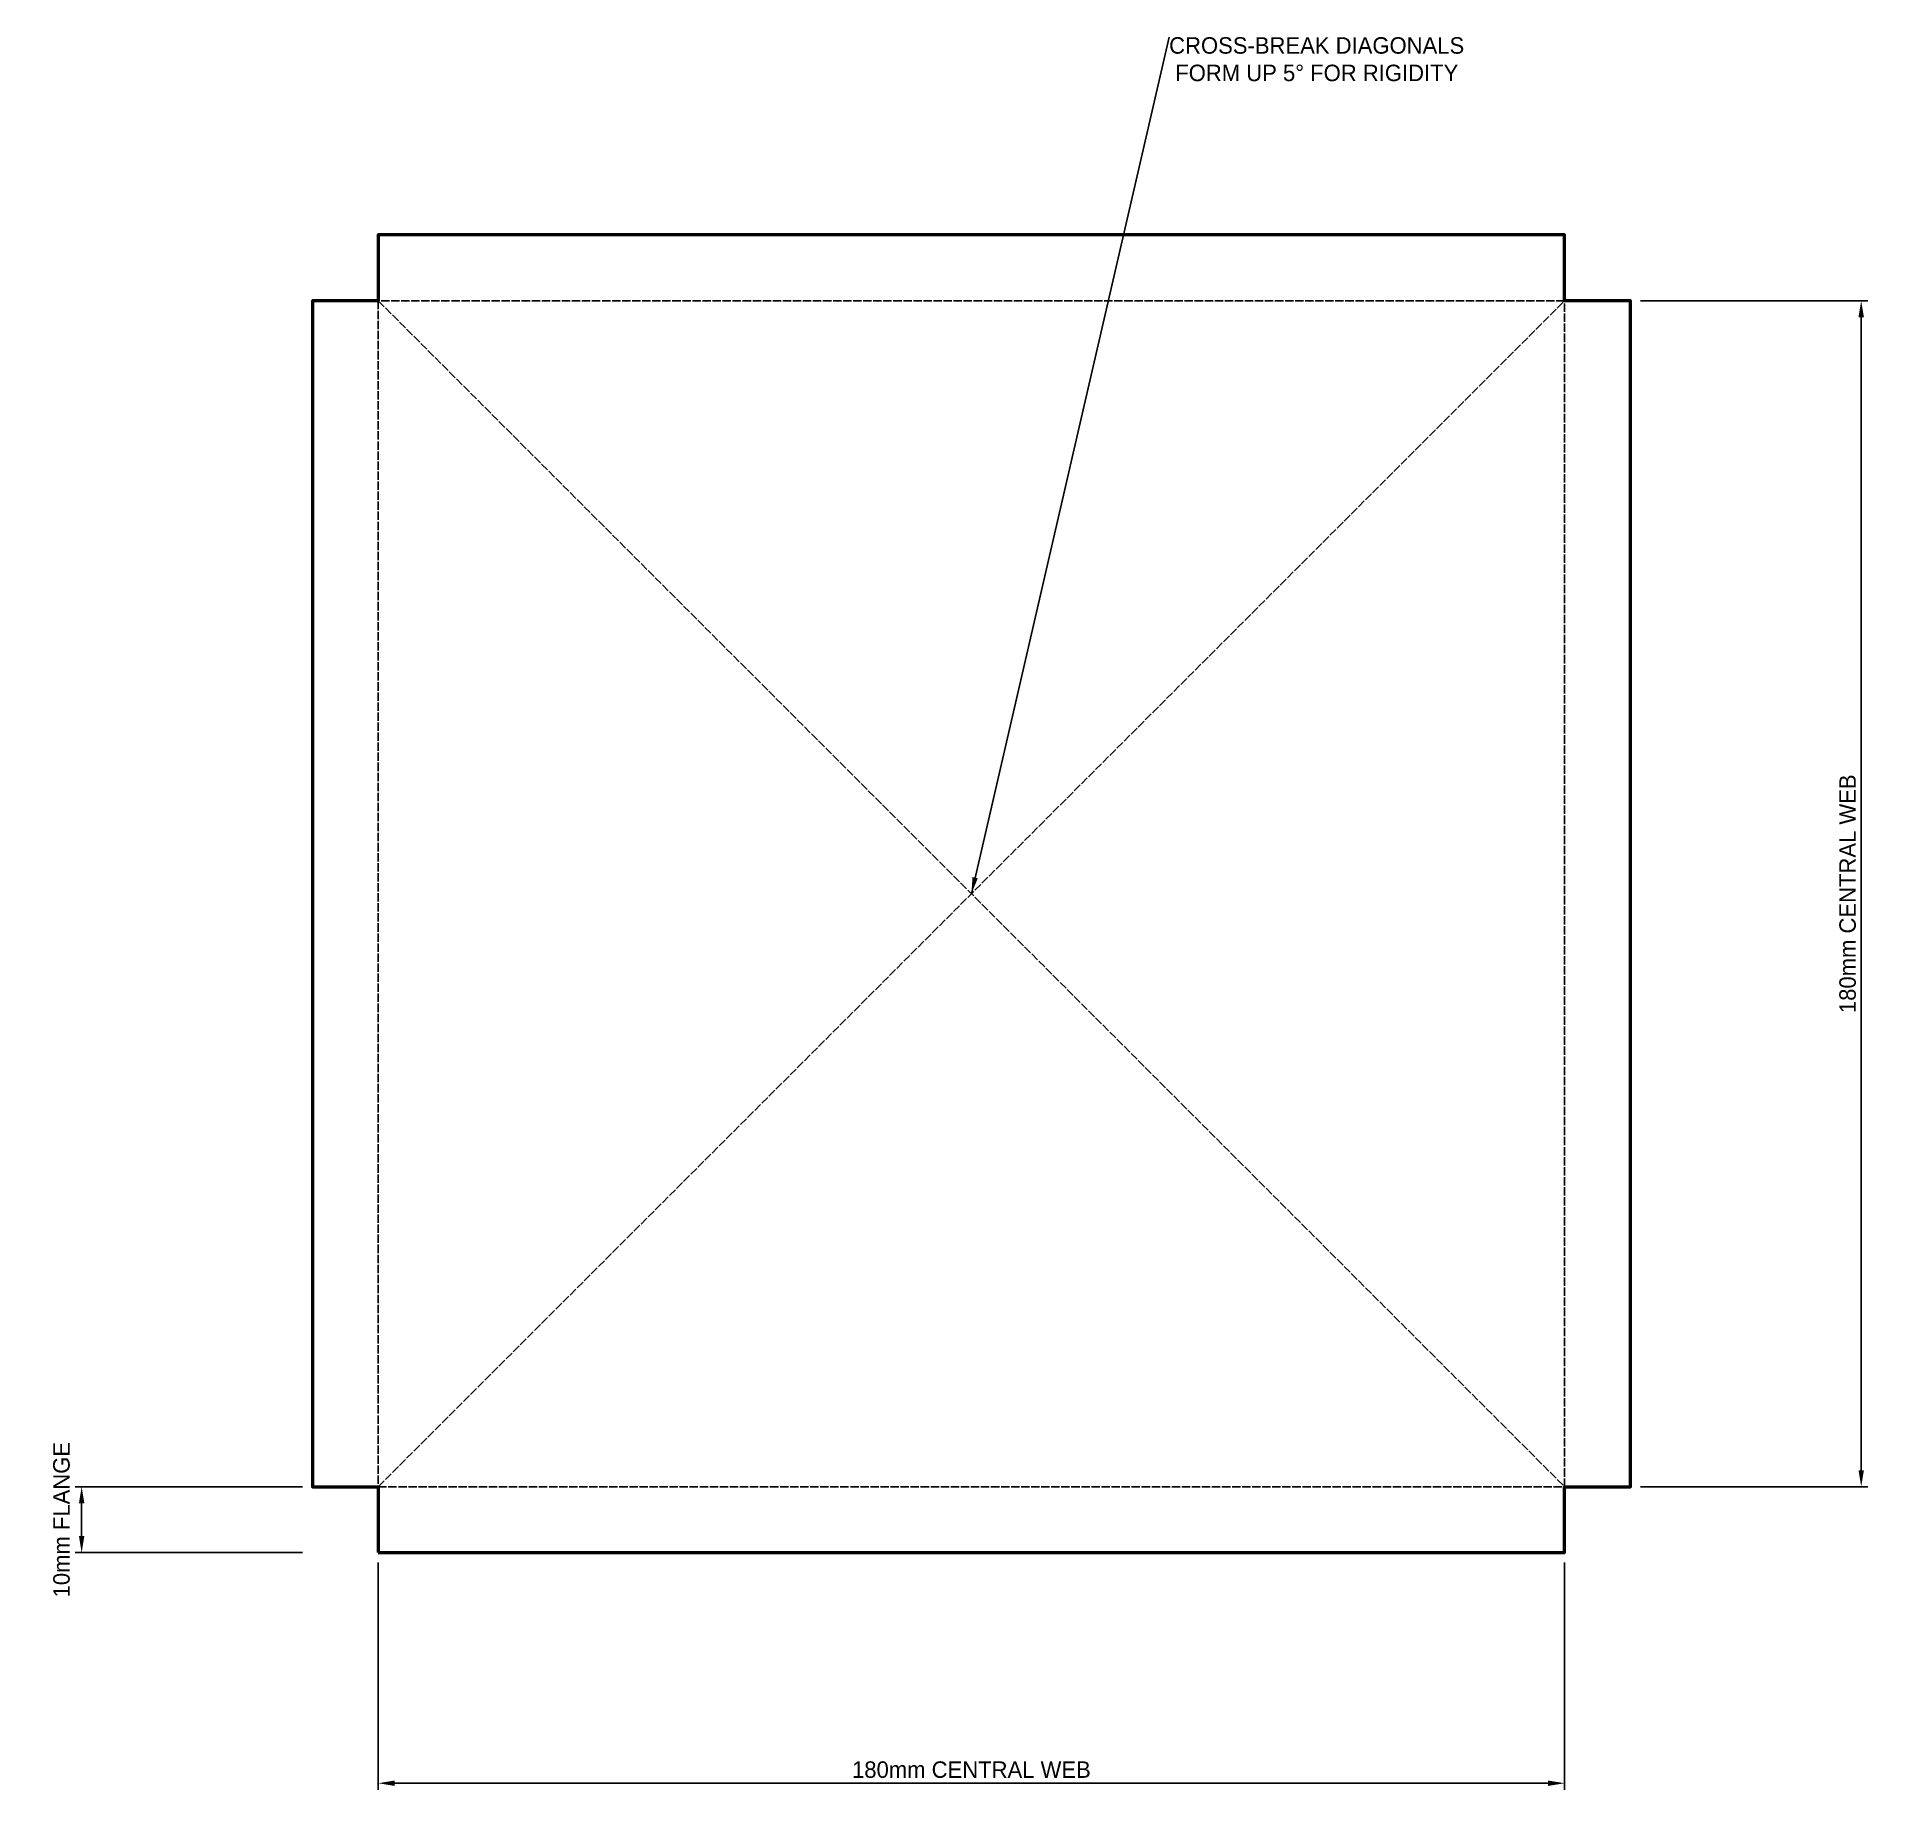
# Model space of a CAD drawing. Header units: metres. Extents: x -42 to 239, y -39 to 230.
import ezdxf

# ---------------------------------------------------------------- set-up
doc = ezdxf.new("R2010")
doc.units = ezdxf.units.M
doc.linetypes.add('DASHED', pattern=[1.524, 1.27, -0.254])
for name, color, linetype, lineweight in [('BEND_LINES', 7, 'DASHED', 25), ('DIMENSIONS', 7, 'Continuous', 25), ('GEOMETRY', 7, 'Continuous', 50)]:
    doc.layers.add(name, color=color, linetype=linetype, lineweight=lineweight)
doc.dimstyles.new('ENGINEERING_STYLE', dxfattribs={"dimtxt": 2.5, "dimasz": 2.5, "dimexe": 1, "dimexo": 1.5, "dimgap": 0.8, "dimtad": 1, "dimcen": 2.5, "dimazin": 3, "dimtfac": 1, "dimtmove": 0, "dimatfit": 3, "dimtfill": 1})

msp = doc.modelspace()

# ---------------------------------------------------------------- linework, layer by layer
at = {"layer": 'BEND_LINES'}
for p, q in [((190, 190), (10, 190)), ((10, 190), (10, 10)), ((10, 10), (190, 190)), ((10, 190), (190, 10)), ((190, 10), (190, 190)), ((10, 10), (190, 10))]:
    msp.add_line(p, q, dxfattribs=at)
at = {"layer": 'GEOMETRY'}
msp.add_lwpolyline([(10, 0), (190, 0), (190, 10), (200, 10), (200, 190), (190, 190), (190, 200), (10, 200), (10, 190), (0, 190), (0, 10), (10, 10)], close=True, dxfattribs=at)

# ---------------------------------------------------------------- texts
at = {"layer": 'DIMENSIONS', "insert": (130, 230), "char_height": 2.5, "attachment_point": 1}
msp.add_mtext('CROSS-BREAK DIAGONALS\\P FORM UP 5%%D FOR RIGIDITY', dxfattribs=at)

# ---------------------------------------------------------------- leaders
at = {"layer": 'DIMENSIONS'}
msp.add_leader([(100, 100), (130, 230)], dimstyle='ENGINEERING_STYLE', dxfattribs=at)

# ---------------------------------------------------------------- next in the draw order: dimensions: what is measured, and where the dimension line sits
for base, p1, p2, text in [((235, 10), (200, 10), (200, 190), '180mm CENTRAL WEB'), ((-35, 0), (0, 0), (0, 10), '10mm FLANGE')]:
    msp.add_linear_dim(base=base, p1=p1, p2=p2, angle=90, text=text, dimstyle='ENGINEERING_STYLE', dxfattribs=at).render()
msp.add_linear_dim(base=(10, -35), p1=(10, 0), p2=(190, 0), text='180mm CENTRAL WEB', dimstyle='ENGINEERING_STYLE', dxfattribs=at).render()

doc.saveas('drawing.dxf')
